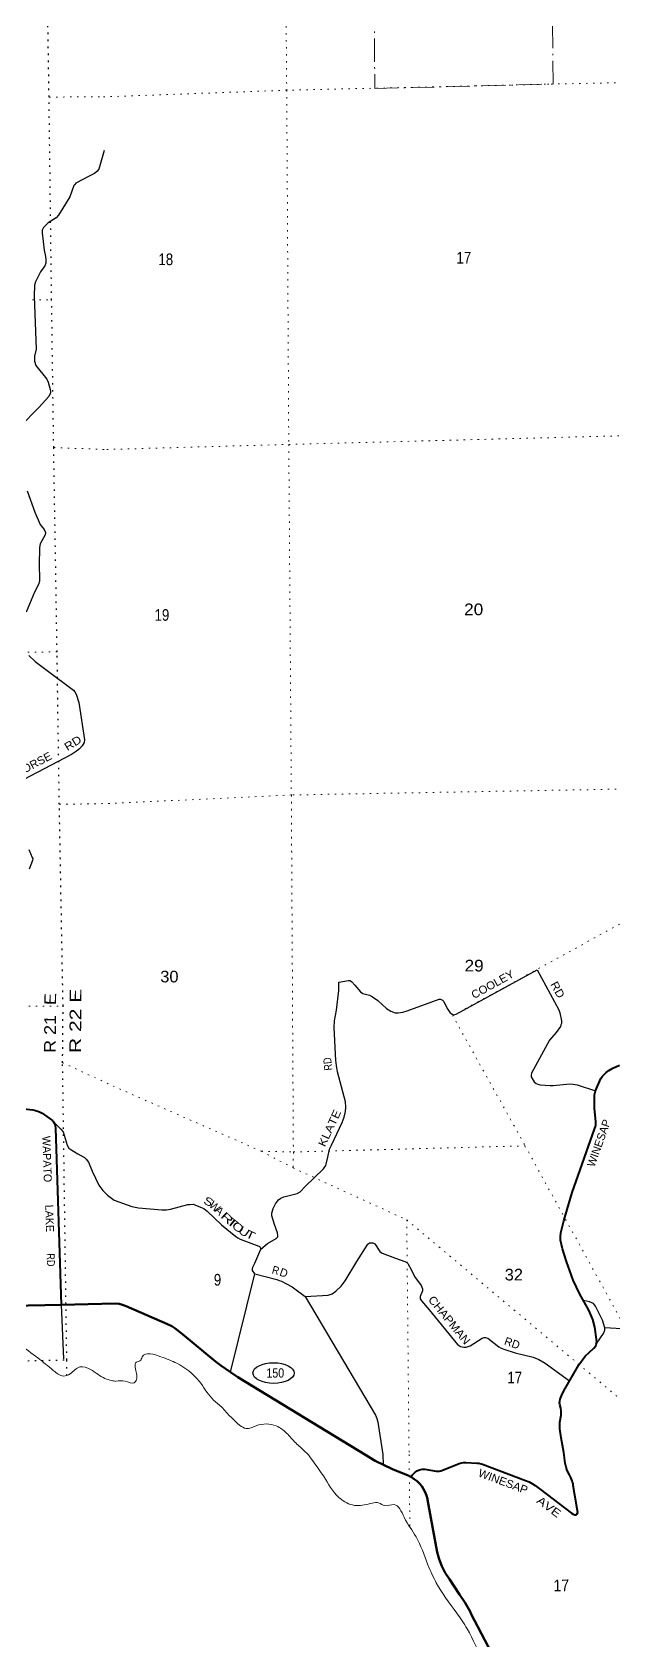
# Model space of a CAD drawing. Header units: feet. Extents: x -3 to 248627, y 0 to 184934.
# Drawn here: x 214957 to 223686, y 135942 to 160071 of the extents above; entities that cross this region are included whole.
import ezdxf
from ezdxf.enums import TextEntityAlignment as Align

# ---------------------------------------------------------------- set-up
doc = ezdxf.new("R2010")
doc.units = ezdxf.units.FT
doc.header["$LTSCALE"] = 70
doc.linetypes.add('DOT_DASHED', pattern=[7.7, 5, -1.2, 0.3, -1.2])
doc.linetypes.add('DOTTED', pattern=[1.5, 0.3, -1.2])
for name, color, linetype, lineweight in [('17', 7, 'Continuous', 25), ('23', 7, 'Continuous', 70), ('26', 7, 'Continuous', 40), ('27', 7, 'Continuous', 35), ('29', 7, 'Continuous', 25), ('30', 7, 'Continuous', 35), ('39', 7, 'Continuous', 13), ('44', 7, 'DOT_DASHED', 13), ('6', 7, 'DOTTED', 25), ('7', 7, 'DOTTED', 13)]:
    doc.layers.add(name, color=color, linetype=linetype, lineweight=lineweight)

msp = doc.modelspace()

# ---------------------------------------------------------------- linework, layer by layer
at = {"layer": '17'}
msp.add_ellipse((218579.66, 139958.07), major_axis=(309.24, -1), ratio=0.500121, dxfattribs=at)
at = {"layer": '23'}
for points in [[(208806.32, 142169.92), (212752.97, 140953.49), (212788.09, 140943.47), (212829.06, 140936.47), (212884.03, 140931.47), (212922.37, 140930.53), (215391.24, 140983.46), (216201.63, 141000.83)], [(216201.63, 141000.83), (216260.34, 140995.63), (216314.08, 140979.5), (216367.82, 140960.68), (216989.45, 140689.53), (217052.35, 140658.87), (217098.56, 140629.4), (217213.82, 140541.04), (217709.37, 140129.21), (217786.59, 140072.05), (217931.76, 139973.7)], [(217931.76, 139973.7), (218042.94, 139898.38), (219950.1, 138734.78)], [(220638.14, 138400.69), (220600.91, 138419.24), (220362.12, 138517.91), (220105.8, 138643.43), (219950.1, 138734.78)], [(222053.59, 135370.28), (221545.63, 136342.57), (221528.49, 136379.65), (221456.25, 136512.07), (221370.57, 136636.21), (221218.61, 136865.84), (221218.29, 136866.28), (221156.28, 136960.27), (221104.43, 137060.24), (221063.32, 137165.07), (221033.39, 137273.63), (220905.82, 137978.6), (220890.17, 138061.15), (220888.1, 138070.96), (220874.18, 138121.1), (220855.1, 138169.52), (220831.07, 138215.67), (220802.34, 138259.07), (220769.23, 138299.22), (220732.11, 138335.69), (220691.38, 138368.08), (220647.49, 138396.03), (220638.14, 138400.69)]]:
    msp.add_lwpolyline(points, dxfattribs=at)
at = {"layer": '26'}
for points in [[(223409.36, 144190.34), (223492.47, 144374.76), (223516.89, 144408.8), (223531.79, 144425.24), (223571.06, 144466.11), (223611.9, 144495.97), (223672.55, 144531.78), (223772.11, 144574.56)], [(222937.49, 138764.77), (222895.16, 138986.01), (222875.21, 139119.19), (222874.42, 139157.7), (222876.12, 139221.93), (222893.27, 139327.44), (222894.06, 139389.53), (222888.49, 139431.97), (222874.42, 139487.76), (222870.5, 139513.69), (222874.42, 139534.91), (222879.92, 139565.56), (222900.34, 139617.42), (222934.72, 139690.76), (223161.22, 140082.34), (223254.88, 140210.33), (223388.06, 140331.76), (223414.82, 140365.15), (223422.62, 140385.2), (223428.9, 140419.78), (223424.07, 140464.14), (223398.37, 140647.61), (223369.21, 140759.26), (223311.62, 140903.21), (223174.63, 141140.2), (223076.13, 141353.31), (222973.09, 141628.95), (222915.26, 141823.31), (222886.99, 141952.19), (222883.85, 142005.63), (222892.94, 142060.22), (222935.78, 142240.26), (223059.23, 142665.25), (223397.98, 143616.96), (223414.76, 143673.19), (223417.18, 143732.19), (223397.44, 143925.8), (223394.34, 144056.98), (223396.7, 144131.34), (223409.36, 144190.34)], [(214829.67, 143920.28), (214967.76, 143904.9), (215005.83, 143898.27), (215041.31, 143887.74), (215076.28, 143871.55), (215106.72, 143854.61), (215245.84, 143758.12), (215262.35, 143743.92), (215274.85, 143728), (215290.03, 143701.57), (215299.85, 143673.43), (215304.93, 143633.05), (215391.24, 140983.46)], [(220638.14, 138400.69), (220661.87, 138426.19), (220703.92, 138471.36), (220719.29, 138483.26), (220735.82, 138493.48), (220753.33, 138501.92), (220771.62, 138508.48), (220790.5, 138513.1), (220809.76, 138515.71), (220829.19, 138516.3), (220848.57, 138514.86), (220849.76, 138514.7), (221021.66, 138488.17), (221038.1, 138486.31), (221054.65, 138486.18), (221071.12, 138487.78), (221087.34, 138491.1), (221103.11, 138496.09), (221106.46, 138497.39), (221216.01, 138543.73), (221379.12, 138606.28), (221403.75, 138612.99), (221428.95, 138617.09), (221454.44, 138618.53), (221465.14, 138618.34), (221628.73, 138607.88), (221661.03, 138604.09), (221692.76, 138596.95), (221712.45, 138590.7), (222362.55, 138346.59), (222414.75, 138324.51), (222464.35, 138297.1), (222503.36, 138270.35), (222582.84, 138209.06), (223051.67, 137857.68), (223076.69, 137838.93), (223101.67, 137829.45), (223104.55, 137829.4), (223108.84, 137829.79), (223113.06, 137830.62), (223117.17, 137831.88), (223121.13, 137833.57), (223124.89, 137835.67), (223128.41, 137838.14), (223130.63, 137840.08), (223143.79, 137865.09), (223139.73, 137890.08), (223077.81, 138271.2), (223073.73, 138296.31), (223066.65, 138321.2), (223060.47, 138342.91), (223060.19, 138343.65), (223050.9, 138368.41), (223039.99, 138393.65), (223022.86, 138433.33), (222997.88, 138475.92), (222981.11, 138511.12), (222968.11, 138547.88), (222959.02, 138585.79), (222955.69, 138607.33), (222937.49, 138764.77)]]:
    msp.add_lwpolyline(points, dxfattribs=at)
at = {"layer": '29'}
for p, q in [((215391.24, 140983.46), (215428.91, 140172.79)), ((220218.13, 138736.53), (220224.94, 138585.09))]:
    msp.add_line(p, q, dxfattribs=at)
for points in [[(216035.09, 158297.2), (215955.13, 158017.14), (215926.31, 157981.98), (215889.86, 157951.84), (215812.46, 157911.08), (215610.56, 157804.13), (215596.18, 157788.57), (215582.58, 157769.52), (215520.04, 157600.24), (215351.84, 157324.11), (215316.08, 157286.52), (215198.2, 157212.02), (215128.45, 157139.59), (215109.41, 157101.49), (215107.21, 157058.66), (215137.73, 156800.47), (215158.36, 156704.21), (215163.8, 156660.67), (215159.61, 156606.8), (215144.76, 156568.15), (215082.48, 156475.95), (215006.08, 156324.62), (214993.93, 156276.14), (214989.43, 156112.3), (215016.89, 155316.28), (214993.78, 155208.7), (214992.47, 155134.13), (215011.11, 155073.57), (215174.67, 154864.75), (215196.26, 154820.34), (215229.05, 154709.65), (215231.77, 154679.71), (215229.9, 154659.25), (215204.58, 154606.24), (215057.16, 154439.64), (214770.56, 154151.16)], [(214881.91, 153190.96), (214995.38, 152869.65), (215076.77, 152687.87), (215089.68, 152665.24), (215139.31, 152608.95), (215156.9, 152565.43), (215152.91, 152530.04), (215076.77, 152393.99), (215066.55, 152343.35), (215060.97, 152078.41), (215068.61, 151876.98), (215065.89, 151836.16), (215052.3, 151788.54), (214992.43, 151670.75), (214868.64, 151371.2)], [(214908.82, 150720.99), (215002.06, 150631.79), (215180.1, 150495.68), (215576.58, 150199.98), (215598.88, 150177.64), (215615.2, 150142.27), (215656.64, 150015.51), (215740.18, 149455.07), (215734.84, 149414.37), (215706.84, 149367.5), (215666.86, 149319.13), (215622.53, 149284.35), (215545.33, 149237.07), (214725.97, 148806.19)], [(214908.16, 147811.63), (214959, 147691.46), (214965.27, 147675.57), (214962.55, 147647), (214910.38, 147518.69)], [(217931.76, 139973.7), (218297.15, 141444.57), (218264.47, 141496.77), (218263.5, 141519.14), (218269.78, 141544.29), (218297.84, 141604.05), (218390.8, 141816.82), (218490.85, 141902.48), (218617.21, 141976.26), (218631.05, 141984.37), (218641.31, 142001.88), (218643.62, 142022.09), (218640.69, 142061.24), (218595.32, 142186), (218551.93, 142314.81), (218552.51, 142345.86), (218555.65, 142358.43), (218571.16, 142426), (218609.06, 142496.74), (218653.04, 142556.47), (218690.74, 142581.62), (218734.95, 142603.06), (218932.05, 142651.21), (218979.75, 142675.92), (219052.11, 142755.22), (219326.89, 143023.27), (219361.45, 143073.56), (219369.76, 143091.07), (219393.05, 143198.26), (219421.14, 143315.61), (219450.04, 143374.38), (219608.43, 143716.92), (219639.47, 143794.98), (219661.46, 143882.99), (219664.6, 143945.86), (219658.25, 144028.22), (219539.68, 144475.3), (219527.96, 144538.39), (219516.09, 144646.68), (219488.69, 145140.35), (219495.06, 145239.96), (219521.95, 145399.67), (219559.81, 145694.71), (219558.78, 145819.86), (219701.65, 145845.34), (219730.58, 145844.47), (219755.72, 145828.76), (219798.96, 145775.54), (219884.52, 145674.73), (219916.89, 145649.4), (220019.85, 145628.1), (220063.58, 145602.43), (220143.47, 145544.41), (220275.44, 145426.47), (220336.89, 145385.54), (220402.86, 145363.53), (220449.28, 145363.4), (220519.1, 145372.96), (220586.11, 145388.82), (221064.29, 145564.6), (221083.78, 145565.5), (221095.56, 145563.14), (221114.41, 145553.71), (221133.09, 145530.89), (221186.37, 145424.37), (221218.08, 145377.68), (221228.29, 145362.75), (221243.99, 145350.18), (221267.69, 145338.29), (221287.19, 145333.67), (221318.05, 145340.75), (222536.12, 146005.25), (222859.2, 145406.76), (222876.79, 145360.39), (222898.85, 145241.59), (222898.78, 145203.22), (222892.5, 145179.64), (222883.42, 145158.69), (222819.69, 145067.29), (222721.88, 144953.39), (222451.91, 144456.46), (222445.62, 144426.02), (222447.19, 144399.3), (222472.93, 144351.68), (222489.6, 144327), (222521.01, 144300.28), (222547.72, 144289.28), (222578.3, 144281.96), (222729.92, 144270.42), (222773.87, 144271.56), (223023.58, 144293.94), (223077.06, 144292.43), (223136.53, 144282.82), (223409.36, 144190.34)], [(215274.85, 143728), (215389.51, 143614.35), (215423.05, 143574.06), (215481.96, 143374.89), (215509.65, 143333.11), (215549.95, 143301.42), (215641.03, 143246.65), (215740.3, 143189.85), (215766.33, 143166.15), (215802.84, 143119.11), (215856.41, 142983.89), (215956.77, 142775.55), (216014.95, 142694.61), (216086.74, 142624.37), (216186.7, 142552.75)], [(216186.7, 142552.75), (216450.83, 142455.63), (216552.9, 142434.49), (216902.25, 142403.93), (216972.98, 142405.59), (217032.78, 142414.82), (217292.16, 142484.57), (217323.75, 142488.29), (217373.23, 142489.16), (217400.43, 142481), (217484.73, 142445.62), (217531.52, 142425.01), (217582.63, 142388.48), (217795.75, 142179.74), (218014.48, 142003.92), (218041.67, 141984.19), (218077.92, 141967.05), (218357.65, 141863.53), (218368, 141854.94), (218377.52, 141844.05), (218390.8, 141816.82)], [(219053.62, 141105.93), (219397.16, 141124.57), (219457.13, 141147.44), (219511.52, 141185.53), (219595.83, 141260.37), (219625.74, 141299.82), (219653.49, 141340.23), (219827.13, 141633.67), (219992.86, 141890.32), (220020.93, 141909.17), (220039.09, 141910.73), (220069, 141912.09), (220097.35, 141893.99), (220172.34, 141782.84), (220210.44, 141753.92), (220407.67, 141679.65), (220550.34, 141633.17), (220577.53, 141616.84), (220594.87, 141599.19), (220649.51, 141502.84), (220692.11, 141404.32), (220795.12, 141272.2), (220814.12, 141222.27), (220816.84, 141192.34), (220781.49, 141105.26), (220781.49, 141072.61), (220798.07, 141039.71), (220913.14, 140905.73), (221339.23, 140385.55), (221385.2, 140354.22), (221434.15, 140346.06), (221469.5, 140346.06), (221530.21, 140365.79), (221711.53, 140482.12), (221741.44, 140493), (221760.78, 140492.14), (221795.83, 140482.12), (221958.27, 140351.15), (221996.34, 140329.84), (222048.74, 140309.33), (222203.79, 140259.32), (222475.31, 140198.15), (222562.71, 140162.39), (222654.51, 140107.47), (223022.93, 139843.26)], [(218297.15, 141444.57), (218626.6, 141361.21), (218664.43, 141348.8), (218698.42, 141334.51), (218771.84, 141296.42), (218857.5, 141252.88), (218900.44, 141223.24), (219053.62, 141105.93)], [(219053.62, 141105.93), (220107.72, 139324.08), (220128.84, 139278.02), (220146.32, 139221.46), (220218.13, 138736.53)], [(223432.07, 140407.01), (223530.82, 140550.16), (223549.86, 140601.86), (223550.73, 140638.78), (223518.14, 140749.56), (223412.79, 140962.53), (223378.53, 140999.16), (223320.1, 141024.01), (223230, 141044.41)], [(223550.48, 140639.62), (223807.84, 140626), (223996.66, 140640.59), (224247.66, 140684.31), (224286.82, 140684.86), (224311.29, 140676.7), (224352.08, 140635.88), (224413.02, 140538.85), (224436.38, 140480.77), (224490.77, 140325.66), (224493.49, 140295.73), (224490.51, 140258.8), (224482.61, 140189.6), (224417.27, 139984.86), (224359.65, 139822.35), (224362.96, 139799.12), (224387.44, 139771.91), (224444.41, 139732.46), (224754.62, 139544.41), (225215.94, 139257.22), (225502.14, 139042.57)]]:
    msp.add_lwpolyline(points, dxfattribs=at)
at = {"layer": '39'}
for points in [[(208291.73, 138622.74), (208206.32, 138890.53), (208203.47, 139142.46), (208404.09, 139463.5), (208781.9, 139869.71), (209065.68, 140049.91), (209202.79, 140058.37), (209429.08, 139934.07), (209913.85, 139707.72), (210077.31, 139677.96), (210333.03, 139801.65), (210554.87, 139804.31), (210926.51, 139636.09), (211437.37, 139448.11), (211772.01, 139493.42), (212100.46, 139577.01), (212296.19, 139547.34), (212667.82, 139383.15), (212841.22, 139395.75), (213058.4, 139587.85), (213364.34, 139772.14), (213699.95, 140133.89), (214186.77, 140508.16), (214313.61, 140573.03), (214402.39, 140563.21), (214440.89, 140506.88), (214642.66, 140477.24), (214759.89, 140400.99), (215040.93, 140186.15), (215277.53, 139993.35), (215427.03, 139913.16), (215525.75, 139945.7), (215672.63, 140048.91), (215832.08, 140011.08), (216048.32, 139876.67), (216145.22, 139846.72), (216212.56, 139833.79)], [(216211.39, 139834.01), (216352.81, 139837.11), (216488, 139812.63), (216522.38, 139861), (216504.5, 140048.76), (216520.75, 140123.41), (216573.25, 140139.46), (216609.67, 140199.95), (216886.17, 140203.45), (217126.2, 140104.09), (217462.85, 139837), (217652.18, 139580.29), (217767.07, 139477.12), (218075.41, 139173.75), (218168.18, 139127.15), (218317.59, 139167.23), (218620.32, 139164.64), (218773.54, 139057.36), (218912.58, 138909.74), (218983.13, 138845.02), (219101.81, 138730.24)], [(198780.73, 138536.54), (198800.38, 138526.8), (198982, 138378.95), (199078, 138242.95), (199096, 138001.95), (199098, 137721.95), (199158, 137429.95), (199309, 137304.95), (199574, 137227.95), (200043, 137050.95), (200181, 136965.95), (200426, 136861.95), (200718, 136621.95), (201035, 136456.95), (201367, 136497.95), (201663, 136598.95), (201961, 136481.95), (202553, 136094.95), (202927, 135849.95), (203168, 135789.95), (203425, 135773.95), (203622, 135644.95), (203785, 135509.95), (204085, 135304.95), (204223, 135086.95), (204385, 134838.95), (204590, 134597.95), (204832, 134328.95), (205316, 133891.95), (205477, 133774.95), (205794, 133587.95), (205990, 133543.95), (206186, 133531.95), (206403, 133343.95), (206580, 133242.95), (206929, 133223.95), (207284, 133193.95), (207658, 133285.95), (207996, 133342.95), (208765, 133366.95), (209469, 133330.95), (209721, 133363.95), (210055, 133414.95), (210327, 133295.95), (210628, 133123.95), (210831, 132868.95), (211000, 132574.95), (211304, 132199.95), (211795, 131831.95), (212331, 131459.95), (212584, 131363.95), (212928, 131275.95), (213125, 131205.95), (213335, 131029.95), (213591, 130877.95), (213889, 130812.95), (214075, 130863.95), (214211, 130857.95), (214327, 130748.95), (214481, 130675.95), (214758, 130671.95), (215015, 130596.95), (215472, 130529.95), (215892, 130515.95), (216301.8, 130561.74)], [(219101.81, 138730.24), (219356.88, 138367.04), (219597.04, 138060.07), (219826, 137970.7), (220057.19, 138006.38), (220155.86, 138009.86), (220251.15, 137968.92), (220387.92, 137985.06), (220537.73, 137795.72), (220717.26, 137501.97), (220896.57, 137083.2), (221021.36, 136812.84), (221328.13, 136357.65), (221484.65, 136122.03), (221739.54, 135631.79), (221805.86, 135503.73), (221816.89, 135437.35), (221907.76, 135283.43), (222098.82, 135028.16), (222214.13, 134995.59), (222610.37, 134902.65), (222857.06, 134841.77), (222967.64, 134857.52), (223069.12, 134806.6), (223207.17, 134734.03), (223346.39, 134719.96), (223878.27, 134721.77), (224007.83, 134679.33), (224188.83, 134563.04), (224261.6, 134545.97), (224284.79, 134614.87), (224297.35, 134721.92), (224394.06, 134762.63), (224422.93, 134824.81), (224442.91, 134869.23), (224687.72, 135036.19), (224902.7, 135077.68), (225096.89, 135024.09), (225464.19, 134702.88), (225629.59, 134550.06), (225801.74, 134488.08), (225938.28, 134381.22), (226090.28, 134318.94), (226720.8, 134187.12), (227106.83, 134104.11), (227302.39, 133955.77), (227541.67, 133709.28), (227598.07, 133570.99), (227710.34, 133469.81), (227986.18, 133342.83), (228398.07, 133282.38), (228572.18, 133224.46), (228863.44, 133146.1), (229153.6, 133144.34), (229326.72, 133154.96), (229726.52, 133094.33), (229739.21, 133096.88)]]:
    msp.add_spline(points, degree=3, dxfattribs=at)
at = {"layer": '44'}
msp.add_lwpolyline([(217420.63, 160468.48), (220088.64, 160516.9), (220099.19, 159225.36), (222773.14, 159293.51), (222750.04, 161883.11), (221404.82, 161892.16), (221352.03, 167199.54), (224023.39, 167237.02)], dxfattribs=at)
at = {"layer": '6'}
for points in [[(215479.73, 139922.83), (215476.65, 140155.16), (215413.55, 144613.22), (215420.83, 145463.78), (215364.47, 148488.85), (215330.72, 150774.31), (215280.28, 153839.71), (215248.76, 156056.65), (215210.5, 159097.9), (215177.05, 161290.64), (215178.69, 164387.73), (215163.6, 166595.35), (215145.76, 170170.76)], [(208122, 140010.95), (210063.98, 140048.77), (215476.65, 140155.16)]]:
    msp.add_lwpolyline(points, dxfattribs=at)
at = {"layer": '7'}
for p, q in [((215210.5, 159097.9), (216027.36, 159100.26)), ((214963.19, 156057.34), (215248.76, 156056.65)), ((215280.28, 153839.71), (216078.29, 153811.2)), ((215364.47, 148488.85), (216129.43, 148500.65)), ((215413.55, 144613.22), (216170.22, 144263.34)), ((222352.23, 143366.07), (224884.22, 138780.21)), ((220578.56, 142255.26), (220612.57, 138737.74)), ((220612.57, 138737.74), (220624.74, 137664.14))]:
    msp.add_line(p, q, dxfattribs=at)
for points in [[(218714.94, 170269.65), (218728.52, 164466.42), (218777.21, 159200.04), (218807.67, 153887.27), (218846.28, 148628.98), (218876.68, 143273.83), (218872.29, 143035.65)], [(245315.67, 159611.43), (239965.18, 159522.77), (234764.1, 159474.2), (229502.47, 159423.73), (224131.79, 159323), (218777.21, 159200.04), (216027.36, 159100.26)], [(216078.29, 153811.2), (218807.67, 153887.27), (224093.65, 154024.49), (229421.93, 154111.17), (230487.25, 154124.99)], [(215330.72, 150774.31), (209992.39, 150752.78), (209230.49, 150744.5)], [(224479.56, 148729.23), (224245.22, 148725.62), (218846.28, 148628.98), (216129.43, 148500.65)], [(222346.2, 143384.25), (221267.77, 145318.17), (224252.68, 146955.37), (224569.83, 147144.51), (226649.11, 143398.21), (228297.62, 140417.75), (225415.11, 138786.91)], [(200550.94, 145327.09), (204742.25, 145392.51), (210076.49, 145430.14), (215420.83, 145463.78)], [(216170.22, 144263.34), (218396.36, 143284.84), (218872.29, 143035.65), (220578.56, 142255.26), (224724.4, 138776.86)], [(218396.36, 143284.84), (218876.68, 143273.83), (222352.23, 143366.07)]]:
    msp.add_lwpolyline(points, dxfattribs=at)

# ---------------------------------------------------------------- texts
at = {"layer": '17', "width": 0.85}
msp.add_text('150', height=140, dxfattribs=at).set_placement((218605.71, 139889.76), align=Align.CENTER)
at = {"layer": '27'}
for s, rotation, p in [('WINESAP', 70.407, (223393.91, 143038.93)), ('WAPATO', 271.866, (215109.82, 143513.39)), ('LAKE', 271.866, (215151.95, 142481.5))]:
    msp.add_text(s, height=120, rotation=rotation, dxfattribs=at).set_placement(p)
for s, rotation, width, p in [('RD', 271.866, 0.85, (215173.49, 141751.69)), ('AVE', 323.149, 1.25, (222515.89, 138023.14))]:
    msp.add_text(s, height=120, rotation=rotation, dxfattribs=dict(at, width=width)).set_placement(p)
at = {"layer": '27', "width": 1.05}
msp.add_text('WINESAP', height=120, rotation=339.419, dxfattribs=at).set_placement((222003.4, 138276.63), align=Align.CENTER)
at = {"layer": '30'}
for s, rotation, width, p in [('RD', 32.028, 1.15, (215599.66, 149356.6)), ('MORSE', 27.739, 1.05, (214992.02, 149031.04)), ('S', 334.005, 1.25, (217576.99, 142476.21)), ('R', 317.044, 1.6, (217842.55, 142237.94)), ('T', 321.207, 1.8, (217924.68, 142165.92)), ('O', 321.207, 1.4, (218008.62, 142097.34)), ('U', 326.034, 1.35, (218101.5, 142028.92)), ('T', 334.692, 1.4, (218207.46, 141974.94)), ('R', 345.801, 0.9, (218597.25, 141440.84)), ('CHAPMAN', 309.322, 1.1, (221170.94, 140714.09))]:
    msp.add_text(s, height=120, rotation=rotation, dxfattribs=dict(at, width=width)).set_placement(p, align=Align.CENTER)
for s, rotation, width, p in [('COOLEY', 29.1, 1.05, (221588.48, 145566.08)), ('RD', 298.694, 1.1, (222728.87, 145790.68)), ('RD', 96.255, 0.85, (219462.97, 144502.56)), ('KLATE', 65.184, 1.15, (219351.54, 143340.93))]:
    msp.add_text(s, height=120, rotation=rotation, dxfattribs=dict(at, width=width)).set_placement(p)
for s, rotation, p in [('W', 318.044, (217657.73, 142411.98)), ('A', 316.044, (217726.27, 142349.29)), ('D', 341.197, (218714.2, 141405.2)), ('RD', 340.623, (222140.56, 140351.04))]:
    msp.add_text(s, height=120, rotation=rotation, dxfattribs=at).set_placement(p, align=Align.CENTER)
at = {"layer": '6'}
for s, width, p in [('R 21  E', 1.15, (215309.67, 144760.04)), ('R 22 E', 1.35, (215689.11, 144757.04))]:
    msp.add_text(s, height=175, rotation=89.51, dxfattribs=dict(at, width=width)).set_placement(p)
at = {"layer": '7'}
for s, width, p in [('18', 0.85, (216851.59, 156576.45)), ('17', 0.85, (221324.09, 156600.92)), ('19', 0.85, (216793.51, 151242.16)), ('20', 1.1, (221439.59, 151325.93)), ('30', 1.05, (216879.83, 145818.04)), ('29', 1.1, (221445.89, 145981.78)), ('9', 0.85, (217682.94, 141269.72)), ('32', 1.05, (222048.75, 141346.92)), ('17', 0.85, (222088.6, 139803.91))]:
    msp.add_text(s, height=175, dxfattribs=dict(at, width=width)).set_placement(p)
at = {"layer": '7', "width": 0.9}
msp.add_text('17', height=175, rotation=0.847, dxfattribs=at).set_placement((222781.27, 136683.31))

doc.saveas('drawing.dxf')
